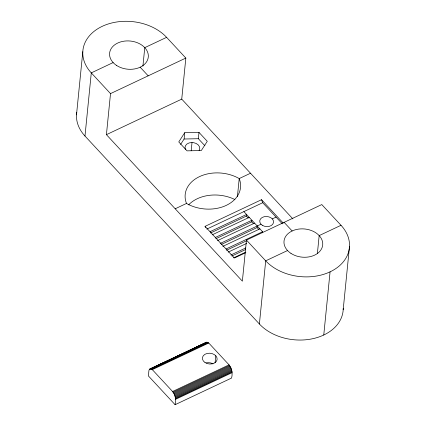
<?xml version="1.0" encoding="UTF-8"?>
<svg xmlns="http://www.w3.org/2000/svg" width="426" height="426" viewBox="0 0 426 426"><rect width="100%" height="100%" fill="white"/><g stroke="black" fill="none" stroke-linecap="round" stroke-linejoin="round"><path stroke-width="0.64" d="M149.526 369.166L151.209 369.007L152.806 370.167L172.04 390.908C175.437 394.577 176.353 399.923 175.102 404.7L231.59 378.043C232.756 373.511 232.053 368.517 229.05 364.858L208.751 343.015L206.759 342.179L149.526 369.166L148.914 370.529L148.392 375.918L175.102 404.7M76.504 114.85L82.809 51.69M343.223 308.392A46.28 33.681 5.7 0 1 311.065 339.048A46.28 33.681 5.7 0 1 259.397 324L84.982 136.043L91.286 72.883A46.28 33.681 5.7 0 1 102.235 26.327A46.28 33.681 5.7 0 1 166.603 37.344L185.837 58.064L181.737 99.12L292.896 218.905M323.765 335.012L330.07 271.847A46.28 33.681 5.7 0 0 341.018 225.295L321.79 204.571L246.468 240.11L242.367 281.165L106.42 134.664L110.515 93.608L91.286 72.883L113.13 62.574M142.923 66.073L144.765 47.648L166.603 37.344M180.597 144.446L184.107 139.014L184.74 132.699L198.99 132.385L207.27 141.31L201.296 150.543L187.046 150.852L178.766 141.927L184.74 132.699M191.189 150.761L192.009 142.55M204.895 145.745L198.356 138.706L198.99 132.385M215.098 362.728L215.79 355.779M237.399 196.775L239.215 178.569L250.515 173.238M248.177 217.979L246.393 216.062L246.553 214.48L210.087 231.685M253.518 223.735L251.734 221.818L251.894 220.237L215.428 237.442M258.859 229.492L257.08 227.575L257.235 225.993M262.475 232.804L262.576 231.749L243.88 211.6M259.397 324L265.696 260.834L246.468 240.11M317.402 253.363L319.175 235.599L341.018 225.295M343.191 309.649L349.496 246.489M206.36 342.286L176.896 356.466M110.515 93.608L185.837 58.064M106.42 134.664L181.737 99.12M175.198 208.777L186.492 203.447A34.245 24.921 5.7 0 0 226.211 205.401A34.245 24.921 5.7 0 0 239.215 178.569A34.245 24.921 5.7 0 0 199.501 176.614A34.245 24.921 5.7 0 0 186.492 203.447M205.513 227.564L205.044 226.355L261.532 199.698L283.231 223.08M206.818 229.092L262.709 202.717L282.3 223.826M210.529 232.985L246.393 216.062M212.159 234.848L249.221 217.356M215.87 238.741L251.734 221.818M217.505 240.605L254.567 223.117M220.173 243.48L261 224.214M272.299 218.884L276.064 217.111M221.211 244.497L257.08 227.575M222.846 246.361L259.908 228.874M226.115 248.954L262.576 231.749M226.552 250.254L246.281 240.946M228.187 252.117L246.718 243.374M230.86 254.993L245.802 247.943M231.893 256.01L245.642 249.524M233.533 257.874L245.552 252.203M245.839 252.629L234.422 258.018L205.044 226.355M287.539 250.531L265.696 260.834A46.28 33.681 5.7 0 0 330.07 271.847M150.271 368.836L206.759 342.179M149.249 369.512L152.258 368.096M153.456 367.526L168.483 360.439M169.681 359.869L175.693 357.036M150.719 368.857L207.212 342.206M151.209 369.007L207.702 342.355M151.725 369.278L208.218 342.626M152.263 369.667L208.751 343.015M172.557 391.51L229.05 364.858M173.062 392.186L229.55 365.529M173.536 392.921L230.029 366.264M173.978 393.704L230.471 367.047M174.383 394.513L230.871 367.862M174.735 395.349L231.222 368.692M175.033 396.185L231.526 369.534M175.272 397.016L231.765 370.359M175.448 397.82L231.941 371.168M175.56 398.592L232.048 371.935M175.603 399.306L232.09 372.654M184.107 139.014L198.356 138.706M140.165 67.201L148.179 75.833M284.126 222.34L292.14 230.977M261.532 199.698L262.709 202.717M84.982 136.043A46.28 33.681 5.7 0 1 76.765 112.347M206.253 362.909A7.402 5.389 5.7 0 1 213.021 363.852M199.102 150.5A7.402 5.389 5.7 0 0 193.628 142.667L191.7 142.524A7.402 5.389 5.7 0 0 185.459 149.489M188.596 204.874A34.245 24.921 5.7 0 1 234.875 199.538M116.57 65.45A19.436 14.143 5.7 0 0 148.062 58.383A19.436 14.143 5.7 0 0 122.203 41.503A19.436 14.143 5.7 0 0 116.57 65.45M290.985 253.401A19.436 14.143 5.7 0 0 322.477 246.334A19.436 14.143 5.7 0 0 296.618 229.454A19.436 14.143 5.7 0 0 290.985 253.401M262.23 225.242A6.944 5.053 5.7 0 0 273.476 222.718A6.944 5.053 5.7 0 0 264.242 216.69A6.944 5.053 5.7 0 0 262.23 225.242M205.05 362.558A7.402 5.389 5.7 0 0 217.047 359.869A7.402 5.389 5.7 0 0 207.196 353.436A7.402 5.389 5.7 0 0 205.05 362.558"/></g></svg>
